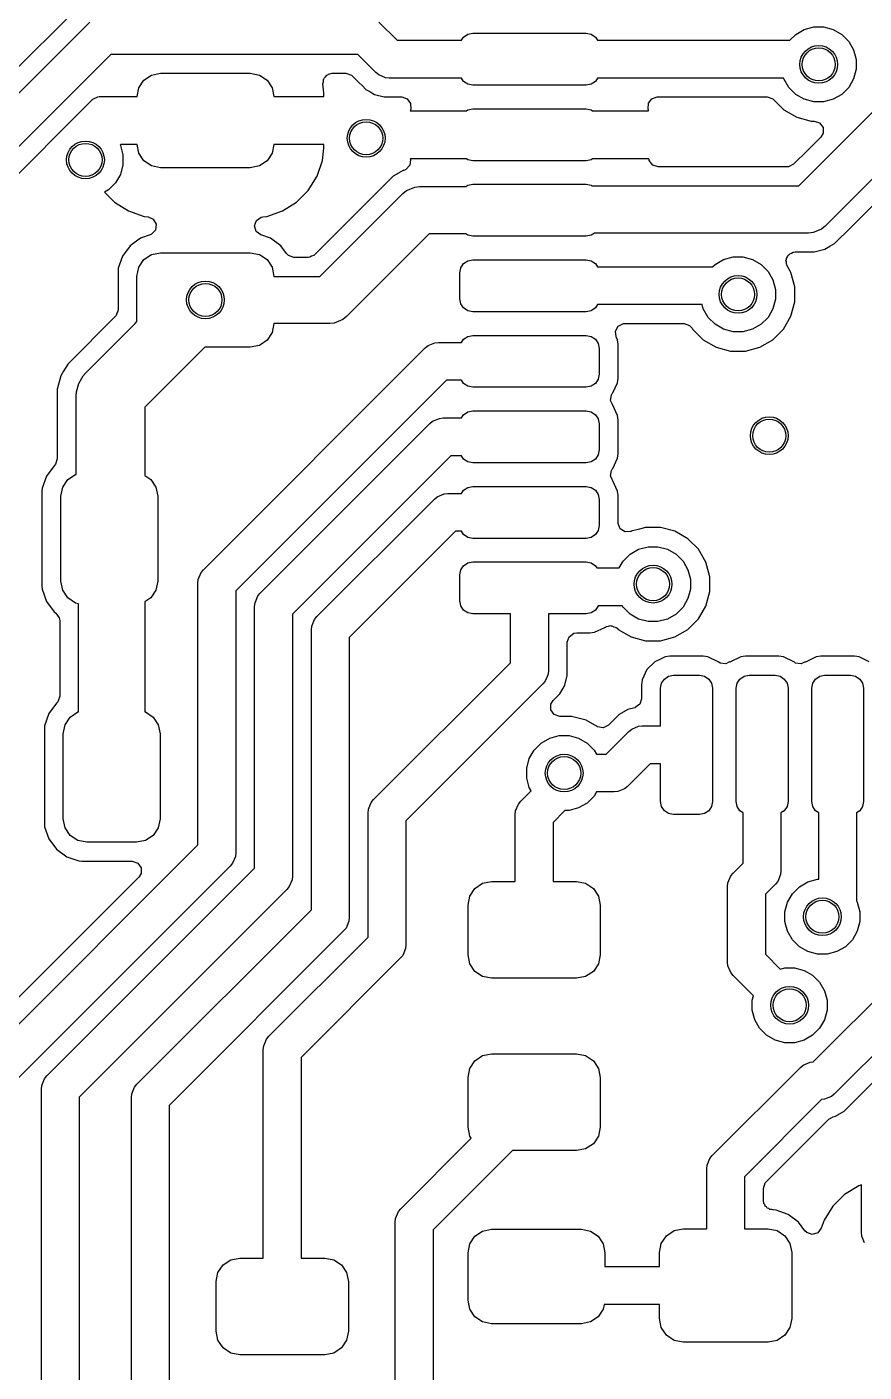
# Model space of a CAD drawing. Extents: x 0.23 to 2.97, y 0.23 to 2.17.
# Drawn here: x 1.009 to 1.358, y 0.776 to 1.336 of the extents above; entities that cross this region are included whole.
import ezdxf

# ---------------------------------------------------------------- set-up
doc = ezdxf.new("R2010")
doc.units = 0
doc.header["$MEASUREMENT"] = 0
doc.layers.add('BLACK', color=7, linetype='CONTINUOUS')

msp = doc.modelspace()

# ---------------------------------------------------------------- linework, layer by layer
at = {"layer": 'BLACK', "linetype": 'CONTINUOUS'}
for p, q in [((1.06141, 1.37622), (0.68147, 0.99628)), ((0.9655, 1.26917), (1.03476, 1.33844)), ((1.15529, 1.33844), (1.16287, 1.33087)), ((1.32904, 1.33332), (1.3326, 1.33538)), ((1.33029, 1.2702), (1.39965, 1.33959)), ((1.3326, 1.33538), (1.33657, 1.33644)), ((1.33657, 1.33644), (1.34068, 1.33644)), ((1.34068, 1.33644), (1.34465, 1.33538)), ((1.34465, 1.33538), (1.34821, 1.33332)), ((1.16287, 1.33087), (1.1897, 1.33087)), ((1.1897, 1.33087), (1.19062, 1.33223)), ((1.19062, 1.33223), (1.19237, 1.33341)), ((1.19237, 1.33341), (1.19444, 1.33382)), ((1.19444, 1.33382), (1.24169, 1.33382)), ((1.24169, 1.33382), (1.24376, 1.33341)), ((1.24376, 1.33341), (1.24552, 1.33223)), ((1.24552, 1.33223), (1.24643, 1.33087)), ((1.24643, 1.33087), (1.32658, 1.33087)), ((1.32658, 1.33087), (1.32904, 1.33332)), ((1.34821, 1.33332), (1.35112, 1.33041)), ((1.35112, 1.33041), (1.35317, 1.32685)), ((1.04359, 1.325), (0.97894, 1.26034)), ((1.14646, 1.325), (1.04359, 1.325)), ((1.15404, 1.31742), (1.14646, 1.325)), ((1.35317, 1.32685), (1.35424, 1.32288)), ((1.40949, 1.32159), (1.34133, 1.2534)), ((1.35424, 1.31877), (1.35317, 1.3148)), ((1.35424, 1.32288), (1.35424, 1.31877)), ((1.05521, 1.31101), (1.05734, 1.3142)), ((1.05734, 1.3142), (1.06053, 1.31634)), ((1.06053, 1.31634), (1.0643, 1.31709)), ((1.0643, 1.31709), (1.1017, 1.31709)), ((1.1017, 1.31709), (1.10547, 1.31634)), ((1.10547, 1.31634), (1.10866, 1.3142)), ((1.10866, 1.3142), (1.11079, 1.31101)), ((1.13198, 1.31277), (1.13215, 1.31358)), ((1.13241, 1.30897), (1.13198, 1.31277)), ((1.13215, 1.31441), (1.13238, 1.31474)), ((1.13215, 1.31358), (1.13215, 1.31441)), ((1.13238, 1.31474), (1.13246, 1.31513)), ((1.13246, 1.31513), (1.13308, 1.31569)), ((1.13308, 1.31569), (1.13356, 1.31636)), ((1.13356, 1.31636), (1.13395, 1.31649)), ((1.13395, 1.31649), (1.13424, 1.31676)), ((1.13424, 1.31676), (1.13585, 1.31711)), ((1.13585, 1.31711), (1.14158, 1.31711)), ((1.14158, 1.31711), (1.14387, 1.31636)), ((1.14387, 1.31636), (1.14433, 1.31596)), ((1.14433, 1.31596), (1.14699, 1.31331)), ((1.14699, 1.31331), (1.14699, 1.31331)), ((1.14699, 1.31331), (1.14846, 1.31184)), ((1.15523, 1.31645), (1.15404, 1.31742)), ((1.15807, 1.31527), (1.15523, 1.31645)), ((1.15961, 1.31512), (1.15807, 1.31527)), ((1.1897, 1.31512), (1.15961, 1.31512)), ((1.19062, 1.31375), (1.1897, 1.31512)), ((1.19237, 1.31258), (1.19062, 1.31375)), ((1.19444, 1.31217), (1.19237, 1.31258)), ((1.24376, 1.31258), (1.24169, 1.31217)), ((1.24552, 1.31375), (1.24376, 1.31258)), ((1.24643, 1.31512), (1.24552, 1.31375)), ((1.32399, 1.31512), (1.24643, 1.31512)), ((1.32407, 1.3148), (1.32399, 1.31512)), ((1.32613, 1.31124), (1.32407, 1.3148)), ((1.35317, 1.3148), (1.35112, 1.31124)), ((1.03602, 1.30626), (1.03816, 1.30735)), ((1.03816, 1.30735), (1.03877, 1.3074)), ((1.03877, 1.3074), (1.05449, 1.3074)), ((1.05449, 1.3074), (1.05521, 1.31101)), ((1.11079, 1.31101), (1.11151, 1.3074)), ((1.11151, 1.3074), (1.13241, 1.3074)), ((1.13241, 1.3074), (1.13241, 1.30897)), ((1.13241, 1.30897), (1.13241, 1.30897)), ((1.13241, 1.3074), (1.13241, 1.3074)), ((1.14846, 1.31184), (1.14992, 1.31037)), ((1.14992, 1.31037), (1.15146, 1.30949)), ((1.15146, 1.30949), (1.15279, 1.30872)), ((1.15279, 1.30872), (1.15279, 1.30872)), ((1.15279, 1.30872), (1.15351, 1.3083)), ((1.15351, 1.3083), (1.15352, 1.3083)), ((1.15352, 1.3083), (1.15753, 1.30722)), ((1.15753, 1.30722), (1.15753, 1.30722)), ((1.15753, 1.30722), (1.15753, 1.30722)), ((1.15753, 1.30722), (1.16192, 1.30722)), ((1.16192, 1.30722), (1.16192, 1.30722)), ((1.16192, 1.30722), (1.16484, 1.30722)), ((1.16484, 1.30722), (1.16713, 1.30648)), ((1.24169, 1.31217), (1.19444, 1.31217)), ((1.26904, 1.30651), (1.2713, 1.30722)), ((1.2713, 1.30722), (1.31718, 1.30722)), ((1.31718, 1.30722), (1.31947, 1.30648)), ((1.32904, 1.30833), (1.32613, 1.31124)), ((1.3326, 1.30628), (1.32904, 1.30833)), ((1.34821, 1.30833), (1.34465, 1.30628)), ((1.35112, 1.31124), (1.34821, 1.30833)), ((1.34875, 1.24966), (1.40674, 1.30767)), ((0.98797, 1.25822), (1.03602, 1.30626)), ((1.16713, 1.30648), (1.16854, 1.30453)), ((1.16841, 1.30168), (1.16839, 1.3015)), ((1.16839, 1.3015), (1.16839, 1.3015)), ((1.16839, 1.3015), (1.19175, 1.3015)), ((1.16856, 1.30217), (1.16841, 1.30168)), ((1.16854, 1.30453), (1.16856, 1.30217)), ((1.19175, 1.3015), (1.19237, 1.30191)), ((1.19237, 1.30191), (1.19444, 1.30232)), ((1.19444, 1.30232), (1.24169, 1.30232)), ((1.24169, 1.30232), (1.24376, 1.30191)), ((1.24376, 1.30191), (1.24438, 1.3015)), ((1.24438, 1.3015), (1.26774, 1.3015)), ((1.26758, 1.30217), (1.26761, 1.30458)), ((1.26773, 1.30168), (1.26758, 1.30217)), ((1.26761, 1.30458), (1.26904, 1.30651)), ((1.26774, 1.3015), (1.26773, 1.30168)), ((1.26774, 1.3015), (1.26774, 1.3015)), ((1.31947, 1.30648), (1.31993, 1.30608)), ((1.31993, 1.30608), (1.32411, 1.30191)), ((1.32411, 1.30191), (1.3295, 1.2988)), ((1.33657, 1.30521), (1.3326, 1.30628)), ((1.34068, 1.30521), (1.33657, 1.30521)), ((1.34465, 1.30628), (1.34068, 1.30521)), ((1.3295, 1.2988), (1.33551, 1.29719)), ((1.33551, 1.29719), (1.33551, 1.29719)), ((1.33551, 1.29719), (1.3367, 1.29719)), ((1.3367, 1.29719), (1.33899, 1.29644)), ((1.33899, 1.29644), (1.34041, 1.29449)), ((1.33946, 1.29053), (1.33251, 1.28359)), ((1.34041, 1.29208), (1.33946, 1.29053)), ((1.34041, 1.29449), (1.34041, 1.29208)), ((1.04775, 1.2874), (1.04749, 1.28713)), ((1.04749, 1.28713), (1.04755, 1.28703)), ((1.04755, 1.28703), (1.04861, 1.28306)), ((1.05449, 1.2874), (1.04775, 1.2874)), ((1.05521, 1.28379), (1.05449, 1.2874)), ((1.11151, 1.2874), (1.11079, 1.28379)), ((1.13241, 1.2874), (1.11151, 1.2874)), ((1.13183, 1.28068), (1.13241, 1.28583)), ((1.13241, 1.28583), (1.13241, 1.2874)), ((1.13241, 1.2874), (1.13241, 1.2874)), ((1.13241, 1.28583), (1.13241, 1.28583)), ((1.04861, 1.27894), (1.04755, 1.27497)), ((1.04861, 1.28306), (1.04861, 1.27894)), ((1.05734, 1.2806), (1.05521, 1.28379)), ((1.06053, 1.27847), (1.05734, 1.2806)), ((1.10866, 1.2806), (1.10547, 1.27847)), ((1.11079, 1.28379), (1.10866, 1.2806)), ((1.12954, 1.27415), (1.13183, 1.28068)), ((1.13183, 1.28068), (1.13183, 1.28068)), ((1.16844, 1.28112), (1.16816, 1.27873)), ((1.19175, 1.2815), (1.16839, 1.2815)), ((1.16839, 1.2815), (1.16841, 1.28131)), ((1.16841, 1.28131), (1.16844, 1.28112)), ((1.19237, 1.28108), (1.19175, 1.2815)), ((1.19444, 1.28067), (1.19237, 1.28108)), ((1.24169, 1.28067), (1.19444, 1.28067)), ((1.24376, 1.28108), (1.24169, 1.28067)), ((1.24438, 1.2815), (1.24376, 1.28108)), ((1.26774, 1.2815), (1.24438, 1.2815)), ((1.26794, 1.28128), (1.26774, 1.2815)), ((1.268, 1.28078), (1.26794, 1.28128)), ((1.26941, 1.27883), (1.268, 1.28078)), ((1.32816, 1.27923), (1.32602, 1.27814)), ((1.32961, 1.28068), (1.32816, 1.27923)), ((1.33251, 1.28359), (1.32961, 1.28068)), ((1.04755, 1.27497), (1.04549, 1.27141)), ((1.0643, 1.27772), (1.06053, 1.27847)), ((1.1017, 1.27772), (1.0643, 1.27772)), ((1.10547, 1.27847), (1.1017, 1.27772)), ((1.12586, 1.26829), (1.12954, 1.27415)), ((1.16131, 1.27419), (1.1286, 1.24148)), ((1.16536, 1.27653), (1.16131, 1.27419)), ((1.16563, 1.2766), (1.16536, 1.27653)), ((1.16536, 1.27653), (1.16536, 1.27653)), ((1.16652, 1.27696), (1.16563, 1.2766)), ((1.16816, 1.27873), (1.16652, 1.27696)), ((1.2717, 1.27809), (1.26941, 1.27883)), ((1.32541, 1.27809), (1.2717, 1.27809)), ((1.32602, 1.27814), (1.32541, 1.27809)), ((1.04259, 1.26851), (1.0409, 1.26753)), ((1.04549, 1.27141), (1.04259, 1.26851)), ((1.12097, 1.2634), (1.12586, 1.26829)), ((1.16524, 1.26696), (1.16674, 1.26818)), ((1.16674, 1.26818), (1.16929, 1.26924)), ((1.16929, 1.26924), (1.17028, 1.26965)), ((1.17028, 1.26965), (1.1722, 1.26984)), ((1.1722, 1.26984), (1.19152, 1.26984)), ((1.19152, 1.26984), (1.19237, 1.27041)), ((1.19237, 1.27041), (1.19444, 1.27083)), ((1.19444, 1.27083), (1.24169, 1.27083)), ((1.24169, 1.27083), (1.24376, 1.27041)), ((1.24376, 1.27041), (1.24409, 1.2702)), ((1.24409, 1.2702), (1.33029, 1.2702)), ((1.0409, 1.26753), (1.04503, 1.2634)), ((1.04503, 1.2634), (1.04503, 1.2634)), ((1.04503, 1.2634), (1.05089, 1.25972)), ((1.11511, 1.25972), (1.12097, 1.2634)), ((1.13073, 1.23244), (1.16524, 1.26696)), ((1.05089, 1.25972), (1.05742, 1.25743)), ((1.05742, 1.25743), (1.05742, 1.25743)), ((1.05742, 1.25743), (1.05906, 1.25725)), ((1.05906, 1.25725), (1.06125, 1.25625)), ((1.10428, 1.25573), (1.10626, 1.25711)), ((1.10626, 1.25711), (1.10694, 1.25725)), ((1.10694, 1.25725), (1.10858, 1.25743)), ((1.10858, 1.25743), (1.11511, 1.25972)), ((1.10858, 1.25743), (1.10858, 1.25743)), ((1.06217, 1.25176), (1.06054, 1.24998)), ((1.06125, 1.25625), (1.06244, 1.25416)), ((1.06244, 1.25416), (1.06217, 1.25176)), ((1.10348, 1.25346), (1.10428, 1.25573)), ((1.10418, 1.25115), (1.10348, 1.25346)), ((1.10609, 1.24969), (1.10418, 1.25115)), ((1.33808, 1.25144), (1.33629, 1.2507)), ((1.33984, 1.25217), (1.33808, 1.25144)), ((1.34133, 1.2534), (1.33984, 1.25217)), ((1.33984, 1.25217), (1.33984, 1.25217)), ((1.33984, 1.25217), (1.33984, 1.25217)), ((1.05592, 1.2483), (1.05162, 1.24512)), ((1.05991, 1.24969), (1.05592, 1.2483)), ((1.06054, 1.24998), (1.05991, 1.24969)), ((1.11008, 1.2483), (1.10609, 1.24969)), ((1.11438, 1.24512), (1.11008, 1.2483)), ((1.17628, 1.25016), (1.14176, 1.21564)), ((1.19152, 1.25016), (1.17628, 1.25016)), ((1.19237, 1.24959), (1.19152, 1.25016)), ((1.19444, 1.24917), (1.19237, 1.24959)), ((1.24169, 1.24917), (1.19444, 1.24917)), ((1.24376, 1.24959), (1.24169, 1.24917)), ((1.24515, 1.25051), (1.24376, 1.24959)), ((1.33437, 1.25051), (1.24515, 1.25051)), ((1.33629, 1.2507), (1.33437, 1.25051)), ((1.33629, 1.2507), (1.33629, 1.2507)), ((1.33629, 1.2507), (1.33629, 1.2507)), ((1.3433, 1.24503), (1.34526, 1.24616)), ((1.34526, 1.24616), (1.34699, 1.24789)), ((1.34526, 1.24616), (1.34526, 1.24616)), ((1.34526, 1.24616), (1.34526, 1.24616)), ((1.34526, 1.24616), (1.34526, 1.24616)), ((1.34526, 1.24616), (1.34526, 1.24616)), ((1.34526, 1.24616), (1.34526, 1.24616)), ((1.34699, 1.24789), (1.34856, 1.24946)), ((1.34856, 1.24946), (1.34875, 1.24965)), ((1.34856, 1.24946), (1.34856, 1.24946)), ((1.34875, 1.24965), (1.34875, 1.24966)), ((1.04844, 1.24082), (1.04668, 1.23578)), ((1.05162, 1.24512), (1.04844, 1.24082)), ((1.05162, 1.24512), (1.05162, 1.24512)), ((1.05734, 1.2394), (1.06053, 1.24153)), ((1.06053, 1.24153), (1.0643, 1.24228)), ((1.0643, 1.24228), (1.1017, 1.24228)), ((1.1017, 1.24228), (1.10547, 1.24153)), ((1.10547, 1.24153), (1.10866, 1.2394)), ((1.11675, 1.24192), (1.11438, 1.24512)), ((1.11438, 1.24512), (1.11438, 1.24512)), ((1.11438, 1.24512), (1.11438, 1.24512)), ((1.11438, 1.24512), (1.11438, 1.24512)), ((1.11438, 1.24512), (1.11438, 1.24512)), ((1.1176, 1.24108), (1.11675, 1.24192)), ((1.11989, 1.24033), (1.1176, 1.24108)), ((1.12584, 1.24033), (1.11989, 1.24033)), ((1.12645, 1.24038), (1.12584, 1.24033)), ((1.12726, 1.2408), (1.12645, 1.24038)), ((1.12813, 1.24108), (1.12726, 1.2408)), ((1.12832, 1.24133), (1.12813, 1.24108)), ((1.1286, 1.24148), (1.12832, 1.24133)), ((1.29897, 1.23947), (1.30294, 1.24053)), ((1.30294, 1.24053), (1.30706, 1.24053)), ((1.30706, 1.24053), (1.31103, 1.23947)), ((1.32513, 1.23992), (1.3256, 1.24058)), ((1.32513, 1.23951), (1.32513, 1.23992)), ((1.3256, 1.24058), (1.32594, 1.24133)), ((1.32594, 1.24133), (1.3263, 1.24154)), ((1.3263, 1.24154), (1.32654, 1.24187)), ((1.32654, 1.24187), (1.32732, 1.24213)), ((1.32732, 1.24213), (1.32802, 1.24253)), ((1.32802, 1.24253), (1.32883, 1.24262)), ((1.32883, 1.24262), (1.33178, 1.24262)), ((1.33178, 1.24262), (1.33179, 1.24262)), ((1.33179, 1.24262), (1.33204, 1.24262)), ((1.33204, 1.24262), (1.33204, 1.24262)), ((1.33204, 1.24262), (1.3343, 1.24262)), ((1.3343, 1.24262), (1.33671, 1.24262)), ((1.33671, 1.24262), (1.33892, 1.24321)), ((1.33671, 1.24262), (1.33671, 1.24262)), ((1.33671, 1.24262), (1.33671, 1.24262)), ((1.33671, 1.24262), (1.33671, 1.24262)), ((1.33892, 1.24321), (1.34122, 1.24383)), ((1.33892, 1.24321), (1.33892, 1.24321)), ((1.33892, 1.24321), (1.33892, 1.24321)), ((1.34122, 1.24383), (1.3433, 1.24503)), ((1.34122, 1.24383), (1.34122, 1.24383)), ((1.34122, 1.24383), (1.34122, 1.24383)), ((1.34122, 1.24383), (1.34122, 1.24383)), ((1.34122, 1.24383), (1.34122, 1.24383)), ((1.34122, 1.24383), (1.34122, 1.24383)), ((1.04668, 1.23578), (1.04656, 1.23458)), ((1.04656, 1.23458), (1.04656, 1.21843)), ((1.04668, 1.23578), (1.04668, 1.23578)), ((1.05446, 1.23244), (1.05521, 1.23621)), ((1.05521, 1.23621), (1.05734, 1.2394)), ((1.10866, 1.2394), (1.11079, 1.23621)), ((1.11079, 1.23621), (1.11154, 1.23244)), ((1.18903, 1.23392), (1.18944, 1.23599)), ((1.18944, 1.23599), (1.19062, 1.23775)), ((1.19062, 1.23775), (1.19237, 1.23892)), ((1.19237, 1.23892), (1.19444, 1.23933)), ((1.19444, 1.23933), (1.24169, 1.23933)), ((1.24169, 1.23933), (1.24376, 1.23892)), ((1.24376, 1.23892), (1.24552, 1.23775)), ((1.24552, 1.23775), (1.24643, 1.23638)), ((1.24643, 1.23638), (1.29438, 1.23638)), ((1.29438, 1.23638), (1.29541, 1.23741)), ((1.29541, 1.23741), (1.29897, 1.23947)), ((1.31103, 1.23947), (1.31459, 1.23741)), ((1.31459, 1.23741), (1.31749, 1.23451)), ((1.31749, 1.23451), (1.31955, 1.23095)), ((1.32496, 1.23913), (1.32513, 1.23951)), ((1.32513, 1.23833), (1.32496, 1.23913)), ((1.32513, 1.23752), (1.32513, 1.23833)), ((1.32537, 1.23718), (1.32513, 1.23752)), ((1.32546, 1.23677), (1.32537, 1.23718)), ((1.32674, 1.23456), (1.32546, 1.23677)), ((1.32703, 1.23405), (1.32674, 1.23456)), ((1.32864, 1.22803), (1.32703, 1.23405)), ((1.05446, 1.21354), (1.05446, 1.23244)), ((1.11154, 1.23244), (1.13073, 1.23244)), ((1.18903, 1.22309), (1.18903, 1.23392)), ((1.31955, 1.23095), (1.32061, 1.22698)), ((1.18944, 1.22102), (1.18903, 1.22309)), ((1.32061, 1.22287), (1.31955, 1.21889)), ((1.32061, 1.22698), (1.32061, 1.22287)), ((1.32864, 1.22181), (1.32864, 1.22803)), ((1.04656, 1.21843), (1.04582, 1.21614)), ((1.19062, 1.21926), (1.18944, 1.22102)), ((1.19237, 1.21809), (1.19062, 1.21926)), ((1.19444, 1.21768), (1.19237, 1.21809)), ((1.24169, 1.21768), (1.19444, 1.21768)), ((1.24376, 1.21809), (1.24169, 1.21768)), ((1.24552, 1.21926), (1.24376, 1.21809)), ((1.24643, 1.22063), (1.24552, 1.21926)), ((1.28999, 1.22063), (1.24643, 1.22063)), ((1.29045, 1.21889), (1.28999, 1.22063)), ((1.29251, 1.21533), (1.29045, 1.21889)), ((1.31955, 1.21889), (1.31749, 1.21533)), ((1.32703, 1.2158), (1.32864, 1.22181)), ((1.04542, 1.21567), (1.02558, 1.19583)), ((1.03318, 1.19227), (1.0537, 1.21278)), ((1.04582, 1.21614), (1.04542, 1.21567)), ((1.0537, 1.21278), (1.05446, 1.21354)), ((1.11154, 1.21276), (1.11079, 1.20899)), ((1.1348, 1.21276), (1.11154, 1.21276)), ((1.13672, 1.21295), (1.1348, 1.21276)), ((1.14027, 1.21441), (1.13672, 1.21295)), ((1.14176, 1.21564), (1.14027, 1.21441)), ((1.14027, 1.21441), (1.14027, 1.21441)), ((1.25385, 1.20958), (1.25502, 1.21169)), ((1.25502, 1.21169), (1.2572, 1.21271)), ((1.2572, 1.21271), (1.25768, 1.21274)), ((1.25768, 1.21274), (1.28249, 1.21274)), ((1.28249, 1.21274), (1.28478, 1.21199)), ((1.28478, 1.21199), (1.28586, 1.21079)), ((1.29541, 1.21243), (1.29251, 1.21533)), ((1.29897, 1.21037), (1.29541, 1.21243)), ((1.31459, 1.21243), (1.31103, 1.21037)), ((1.31749, 1.21533), (1.31459, 1.21243)), ((1.32392, 1.2104), (1.32703, 1.2158)), ((1.11079, 1.20899), (1.10866, 1.2058)), ((1.1897, 1.20488), (1.19062, 1.20625)), ((1.19062, 1.20625), (1.19237, 1.20742)), ((1.19237, 1.20742), (1.19444, 1.20783)), ((1.19444, 1.20783), (1.24169, 1.20783)), ((1.24169, 1.20783), (1.24376, 1.20742)), ((1.24376, 1.20742), (1.24552, 1.20625)), ((1.24552, 1.20625), (1.24669, 1.20449)), ((1.25415, 1.20719), (1.25385, 1.20958)), ((1.25474, 1.20592), (1.25415, 1.20719)), ((1.28586, 1.21079), (1.28608, 1.2104)), ((1.28608, 1.2104), (1.29048, 1.206)), ((1.29048, 1.206), (1.29587, 1.20289)), ((1.30294, 1.20931), (1.29897, 1.21037)), ((1.30706, 1.20931), (1.30294, 1.20931)), ((1.31103, 1.21037), (1.30706, 1.20931)), ((1.31413, 1.20289), (1.31952, 1.206)), ((1.31952, 1.206), (1.32392, 1.2104)), ((1.0828, 1.20291), (1.07319, 1.1933)), ((1.08219, 1.11013), (1.17463, 1.20258)), ((1.1017, 1.20291), (1.0828, 1.20291)), ((1.10547, 1.20366), (1.1017, 1.20291)), ((1.10866, 1.2058), (1.10547, 1.20366)), ((1.17463, 1.20258), (1.17582, 1.20355)), ((1.17582, 1.20355), (1.17866, 1.20473)), ((1.17866, 1.20473), (1.1802, 1.20488)), ((1.1802, 1.20488), (1.1897, 1.20488)), ((1.24669, 1.20449), (1.2471, 1.20242)), ((1.2471, 1.20242), (1.2471, 1.19159)), ((1.255, 1.20398), (1.25474, 1.20592)), ((1.255, 1.19004), (1.255, 1.20398)), ((1.29587, 1.20289), (1.30189, 1.20128)), ((1.30189, 1.20128), (1.30189, 1.20128)), ((1.30189, 1.20128), (1.30811, 1.20128)), ((1.30811, 1.20128), (1.31413, 1.20289)), ((1.30811, 1.20128), (1.30811, 1.20128)), ((1.02558, 1.19583), (1.02389, 1.19291)), ((1.02273, 1.19089), (1.02125, 1.18538)), ((1.02389, 1.19291), (1.02273, 1.19089)), ((1.02389, 1.19291), (1.02389, 1.19291)), ((1.03019, 1.1878), (1.03199, 1.19091)), ((1.03199, 1.19091), (1.03318, 1.19227)), ((1.07319, 1.1933), (1.05772, 1.17783)), ((1.18346, 1.18913), (1.09563, 1.10131)), ((1.1897, 1.18913), (1.18346, 1.18913)), ((1.19062, 1.18777), (1.1897, 1.18913)), ((1.24669, 1.18952), (1.24552, 1.18777)), ((1.2471, 1.19159), (1.24669, 1.18952)), ((1.25474, 1.1881), (1.255, 1.19004)), ((1.02125, 1.18538), (1.02125, 1.15636)), ((1.02915, 1.18252), (1.02926, 1.18432)), ((1.02926, 1.18432), (1.03019, 1.1878)), ((1.19237, 1.18659), (1.19062, 1.18777)), ((1.19444, 1.18618), (1.19237, 1.18659)), ((1.24169, 1.18618), (1.19444, 1.18618)), ((1.24376, 1.18659), (1.24169, 1.18618)), ((1.24552, 1.18777), (1.24376, 1.18659)), ((1.25221, 1.18303), (1.25259, 1.18355)), ((1.25256, 1.18356), (1.25276, 1.18384)), ((1.25259, 1.18355), (1.25256, 1.18356)), ((1.25276, 1.18384), (1.25474, 1.1881)), ((1.25276, 1.18384), (1.25276, 1.18384)), ((1.02915, 1.14987), (1.02915, 1.18252)), ((1.25184, 1.18065), (1.25221, 1.18303)), ((1.25266, 1.17903), (1.25184, 1.18065)), ((1.25256, 1.17895), (1.25266, 1.17903)), ((1.25276, 1.17868), (1.25256, 1.17895)), ((1.25474, 1.17442), (1.25276, 1.17868)), ((1.05772, 1.17783), (1.05772, 1.14935)), ((1.17771, 1.17206), (1.18055, 1.17323)), ((1.18055, 1.17323), (1.18209, 1.17339)), ((1.18209, 1.17339), (1.1897, 1.17339)), ((1.1897, 1.17339), (1.19062, 1.17475)), ((1.19062, 1.17475), (1.19237, 1.17593)), ((1.19237, 1.17593), (1.19444, 1.17634)), ((1.19444, 1.17634), (1.24169, 1.17634)), ((1.24169, 1.17634), (1.24376, 1.17593)), ((1.24376, 1.17593), (1.24552, 1.17475)), ((1.24552, 1.17475), (1.24669, 1.173)), ((1.24669, 1.173), (1.2471, 1.17093)), ((1.255, 1.17248), (1.25474, 1.17442)), ((1.255, 1.15854), (1.255, 1.17248)), ((1.10581, 1.10037), (1.17652, 1.17108)), ((1.17652, 1.17108), (1.17771, 1.17206)), ((1.2471, 1.17093), (1.2471, 1.1601)), ((1.02125, 1.15636), (1.02051, 1.15407)), ((1.18535, 1.15764), (1.11925, 1.09154)), ((1.1897, 1.15764), (1.18535, 1.15764)), ((1.19062, 1.15627), (1.1897, 1.15764)), ((1.19237, 1.1551), (1.19062, 1.15627)), ((1.24552, 1.15627), (1.24376, 1.1551)), ((1.24669, 1.15803), (1.24552, 1.15627)), ((1.2471, 1.1601), (1.24669, 1.15803)), ((1.25276, 1.15235), (1.25474, 1.1566)), ((1.25474, 1.1566), (1.255, 1.15854)), ((1.01991, 1.1534), (1.01673, 1.1491)), ((1.02011, 1.1536), (1.01991, 1.1534)), ((1.02051, 1.15407), (1.02011, 1.1536)), ((1.02882, 1.14981), (1.02915, 1.14987)), ((1.19444, 1.15469), (1.19237, 1.1551)), ((1.24169, 1.15469), (1.19444, 1.15469)), ((1.24376, 1.1551), (1.24169, 1.15469)), ((1.25184, 1.14915), (1.25221, 1.15153)), ((1.25221, 1.15153), (1.25259, 1.15205)), ((1.25256, 1.15207), (1.25276, 1.15235)), ((1.25259, 1.15205), (1.25256, 1.15207)), ((1.25276, 1.15235), (1.25276, 1.15235)), ((1.01673, 1.1491), (1.01497, 1.14405)), ((1.02275, 1.14072), (1.0235, 1.14448)), ((1.0235, 1.14448), (1.02563, 1.14768)), ((1.02563, 1.14768), (1.02882, 1.14981)), ((1.05772, 1.14935), (1.06022, 1.14768)), ((1.06022, 1.14768), (1.06235, 1.14448)), ((1.06235, 1.14448), (1.0631, 1.14072)), ((1.19062, 1.14326), (1.19237, 1.14443)), ((1.19237, 1.14443), (1.19444, 1.14484)), ((1.19444, 1.14484), (1.24169, 1.14484)), ((1.24169, 1.14484), (1.24376, 1.14443)), ((1.24376, 1.14443), (1.24552, 1.14326)), ((1.25266, 1.14753), (1.25184, 1.14915)), ((1.25256, 1.14746), (1.25266, 1.14753)), ((1.25276, 1.14718), (1.25256, 1.14746)), ((1.25474, 1.14293), (1.25276, 1.14718)), ((1.01497, 1.14405), (1.01485, 1.14285)), ((1.01485, 1.14285), (1.01485, 1.10315)), ((1.01497, 1.14405), (1.01497, 1.14405)), ((1.02275, 1.10528), (1.02275, 1.14072)), ((1.0631, 1.14072), (1.0631, 1.10528)), ((1.12947, 1.09061), (1.17845, 1.13958)), ((1.17845, 1.13958), (1.17964, 1.14056)), ((1.17964, 1.14056), (1.18248, 1.14174)), ((1.18248, 1.14174), (1.18402, 1.14189)), ((1.18402, 1.14189), (1.1897, 1.14189)), ((1.1897, 1.14189), (1.19062, 1.14326)), ((1.24552, 1.14326), (1.24669, 1.1415)), ((1.24669, 1.1415), (1.2471, 1.13943)), ((1.2471, 1.13943), (1.2471, 1.1286)), ((1.255, 1.14099), (1.25474, 1.14293)), ((1.255, 1.1297), (1.255, 1.14099)), ((1.2471, 1.1286), (1.24669, 1.12653)), ((1.25501, 1.1294), (1.255, 1.1297)), ((1.25593, 1.12717), (1.25501, 1.1294)), ((1.26645, 1.12774), (1.26387, 1.12704)), ((1.27268, 1.12774), (1.26645, 1.12774)), ((1.27869, 1.12613), (1.27268, 1.12774)), ((1.18728, 1.12614), (1.14291, 1.08178)), ((1.1897, 1.12614), (1.18728, 1.12614)), ((1.19062, 1.12477), (1.1897, 1.12614)), ((1.19237, 1.1236), (1.19062, 1.12477)), ((1.19444, 1.12319), (1.19237, 1.1236)), ((1.24169, 1.12319), (1.19444, 1.12319)), ((1.24376, 1.1236), (1.24169, 1.12319)), ((1.24552, 1.12477), (1.24376, 1.1236)), ((1.24669, 1.12653), (1.24552, 1.12477)), ((1.25798, 1.12591), (1.25593, 1.12717)), ((1.26019, 1.12609), (1.25798, 1.12591)), ((1.26034, 1.1261), (1.26019, 1.12606)), ((1.26019, 1.12606), (1.26019, 1.12609)), ((1.26038, 1.1261), (1.26034, 1.1261)), ((1.26044, 1.12613), (1.26038, 1.1261)), ((1.26387, 1.12704), (1.26044, 1.12613)), ((1.28408, 1.12301), (1.27869, 1.12613)), ((1.28849, 1.11861), (1.28408, 1.12301)), ((1.25707, 1.11368), (1.25998, 1.11659)), ((1.25998, 1.11659), (1.26354, 1.11864)), ((1.26354, 1.11864), (1.26751, 1.11971)), ((1.26751, 1.11971), (1.27162, 1.11971)), ((1.27162, 1.11971), (1.27559, 1.11864)), ((1.27559, 1.11864), (1.27915, 1.11659)), ((1.27915, 1.11659), (1.28206, 1.11368)), ((1.2916, 1.11322), (1.28849, 1.11861)), ((1.18944, 1.11), (1.19062, 1.11176)), ((1.19062, 1.11176), (1.19237, 1.11293)), ((1.19237, 1.11293), (1.19444, 1.11335)), ((1.19444, 1.11335), (1.24169, 1.11335)), ((1.24169, 1.11335), (1.24376, 1.11293)), ((1.24376, 1.11293), (1.24552, 1.11176)), ((1.24552, 1.11176), (1.24611, 1.11087)), ((1.24611, 1.11087), (1.25545, 1.11087)), ((1.25545, 1.11087), (1.25707, 1.11368)), ((1.28206, 1.11368), (1.28412, 1.11012)), ((1.29321, 1.10721), (1.2916, 1.11322)), ((1.0235, 1.10152), (1.02275, 1.10528)), ((1.0631, 1.10528), (1.06235, 1.10152)), ((1.07988, 1.10457), (1.08003, 1.1061)), ((1.08003, 1.1061), (1.08121, 1.10894)), ((1.08121, 1.10894), (1.08219, 1.11013)), ((1.18903, 1.10793), (1.18944, 1.11)), ((1.18903, 1.09711), (1.18903, 1.10793)), ((1.28412, 1.11012), (1.28518, 1.10615)), ((1.28518, 1.10615), (1.28518, 1.10204)), ((1.29321, 1.10098), (1.29321, 1.10721)), ((1.01485, 1.10315), (1.01497, 1.10195)), ((1.01497, 1.10195), (1.01497, 1.10195)), ((1.01497, 1.10195), (1.01673, 1.0969)), ((1.02563, 1.09832), (1.0235, 1.10152)), ((1.06235, 1.10152), (1.06022, 1.09832)), ((1.07988, 0.99539), (1.07988, 1.10457)), ((1.09563, 1.10131), (1.09563, 0.99213)), ((1.10483, 1.09918), (1.10581, 1.10037)), ((1.28518, 1.10204), (1.28412, 1.09807)), ((1.2916, 1.09497), (1.29321, 1.10098)), ((1.01673, 1.0969), (1.01991, 1.0926)), ((1.02882, 1.09619), (1.02563, 1.09832)), ((1.03015, 1.09593), (1.02882, 1.09619)), ((1.03015, 1.05087), (1.03015, 1.09593)), ((1.06022, 1.09832), (1.05772, 1.09665)), ((1.05772, 1.09665), (1.05772, 1.05087)), ((1.1035, 1.0948), (1.10366, 1.09634)), ((1.1035, 0.98562), (1.1035, 1.0948)), ((1.10366, 1.09634), (1.10483, 1.09918)), ((1.18944, 1.09503), (1.18903, 1.09711)), ((1.19062, 1.09328), (1.18944, 1.09503)), ((1.24669, 1.09503), (1.24552, 1.09328)), ((1.24671, 1.09512), (1.24669, 1.09503)), ((1.25672, 1.09512), (1.24671, 1.09512)), ((1.25707, 1.09451), (1.25672, 1.09512)), ((1.25998, 1.0916), (1.25707, 1.09451)), ((1.28206, 1.09451), (1.27915, 1.0916)), ((1.28412, 1.09807), (1.28206, 1.09451)), ((1.28849, 1.08958), (1.2916, 1.09497)), ((1.01991, 1.0926), (1.02067, 1.09204)), ((1.02067, 1.09204), (1.02207, 1.09008)), ((1.02207, 1.09008), (1.02225, 1.0889)), ((1.02225, 1.0889), (1.02225, 1.05736)), ((1.11925, 1.09154), (1.11925, 0.98236)), ((1.12732, 1.08658), (1.12849, 1.08941)), ((1.12849, 1.08941), (1.12947, 1.09061)), ((1.19237, 1.0921), (1.19062, 1.09328)), ((1.19444, 1.09169), (1.19237, 1.0921)), ((1.2102, 1.09169), (1.19444, 1.09169)), ((1.2102, 1.07133), (1.2102, 1.09169)), ((1.24169, 1.09169), (1.22594, 1.09169)), ((1.22594, 1.09169), (1.22594, 1.06807)), ((1.24376, 1.0921), (1.24169, 1.09169)), ((1.24552, 1.09328), (1.24376, 1.0921)), ((1.26354, 1.08955), (1.25998, 1.0916)), ((1.26751, 1.08848), (1.26354, 1.08955)), ((1.27162, 1.08848), (1.26751, 1.08848)), ((1.27559, 1.08955), (1.27162, 1.08848)), ((1.27915, 1.0916), (1.27559, 1.08955)), ((1.28408, 1.08518), (1.28849, 1.08958)), ((1.12717, 1.08504), (1.12732, 1.08658)), ((1.12717, 0.9683), (1.12717, 1.08504)), ((1.23458, 1.08219), (1.23653, 1.08361)), ((1.23653, 1.08361), (1.23774, 1.0838)), ((1.23774, 1.0838), (1.24325, 1.0838)), ((1.24325, 1.0838), (1.24519, 1.08405)), ((1.24325, 1.0838), (1.24325, 1.0838)), ((1.24519, 1.08405), (1.24944, 1.08604)), ((1.24944, 1.08604), (1.24955, 1.08612)), ((1.24944, 1.08604), (1.24944, 1.08604)), ((1.24955, 1.08612), (1.24972, 1.08617)), ((1.24972, 1.08617), (1.24975, 1.08618)), ((1.24975, 1.08618), (1.24982, 1.0862)), ((1.24975, 1.08618), (1.24975, 1.08618)), ((1.24982, 1.0862), (1.25002, 1.0864)), ((1.25002, 1.0864), (1.25095, 1.08655)), ((1.25095, 1.08655), (1.25186, 1.08682)), ((1.25186, 1.08682), (1.25212, 1.08673)), ((1.25212, 1.08673), (1.2524, 1.08677)), ((1.2524, 1.08677), (1.25324, 1.08635)), ((1.25324, 1.08635), (1.25413, 1.08604)), ((1.25413, 1.08604), (1.25455, 1.08568)), ((1.25455, 1.08568), (1.25505, 1.08518)), ((1.25505, 1.08518), (1.26044, 1.08206)), ((1.27869, 1.08206), (1.28408, 1.08518)), ((1.14291, 1.08178), (1.14291, 0.96504)), ((1.23384, 1.0799), (1.23458, 1.08219)), ((1.23384, 1.07015), (1.23384, 1.0799)), ((1.26044, 1.08206), (1.26645, 1.08045)), ((1.26645, 1.08045), (1.26645, 1.08045)), ((1.26645, 1.08045), (1.27104, 1.08045)), ((1.27104, 1.08045), (1.27268, 1.08045)), ((1.27268, 1.08045), (1.27869, 1.08206)), ((1.15309, 1.01423), (1.2102, 1.07133)), ((1.27036, 1.07176), (1.26704, 1.06844)), ((1.27264, 1.07282), (1.27036, 1.07176)), ((1.27461, 1.07374), (1.27264, 1.07282)), ((1.27264, 1.07282), (1.27264, 1.07282)), ((1.27655, 1.074), (1.27461, 1.07374)), ((1.27857, 1.074), (1.27655, 1.074)), ((1.29049, 1.074), (1.27857, 1.074)), ((1.27857, 1.074), (1.27857, 1.074)), ((1.29243, 1.07374), (1.29049, 1.074)), ((1.29049, 1.074), (1.29049, 1.074)), ((1.29668, 1.07176), (1.29243, 1.07374)), ((1.29243, 1.07374), (1.29243, 1.07374)), ((1.29243, 1.07374), (1.29243, 1.07374)), ((1.29696, 1.07156), (1.29668, 1.07176)), ((1.29698, 1.07159), (1.29696, 1.07156)), ((1.2975, 1.07121), (1.29698, 1.07159)), ((1.3015, 1.07166), (1.29988, 1.07084)), ((1.30157, 1.07156), (1.3015, 1.07166)), ((1.30185, 1.07176), (1.30157, 1.07156)), ((1.30611, 1.07374), (1.30185, 1.07176)), ((1.30804, 1.074), (1.30611, 1.07374)), ((1.32199, 1.074), (1.30804, 1.074)), ((1.30804, 1.074), (1.30804, 1.074)), ((1.32393, 1.07374), (1.32199, 1.074)), ((1.32199, 1.074), (1.32199, 1.074)), ((1.32818, 1.07176), (1.32393, 1.07374)), ((1.32393, 1.07374), (1.32393, 1.07374)), ((1.32393, 1.07374), (1.32393, 1.07374)), ((1.32846, 1.07156), (1.32818, 1.07176)), ((1.32848, 1.07159), (1.32846, 1.07156)), ((1.32899, 1.07121), (1.32848, 1.07159)), ((1.333, 1.07166), (1.33137, 1.07084)), ((1.33307, 1.07156), (1.333, 1.07166)), ((1.33335, 1.07176), (1.33307, 1.07156)), ((1.3376, 1.07374), (1.33335, 1.07176)), ((1.33954, 1.074), (1.3376, 1.07374)), ((1.35348, 1.074), (1.33954, 1.074)), ((1.33954, 1.074), (1.33954, 1.074)), ((1.35542, 1.07374), (1.35348, 1.074)), ((1.35348, 1.074), (1.35348, 1.074)), ((1.35968, 1.07176), (1.35542, 1.07374)), ((1.35542, 1.07374), (1.35542, 1.07374)), ((1.35542, 1.07374), (1.35542, 1.07374)), ((1.22579, 1.06653), (1.22462, 1.0637)), ((1.22594, 1.06807), (1.22579, 1.06653)), ((1.23276, 1.06198), (1.23384, 1.066)), ((1.23384, 1.066), (1.23384, 1.07015)), ((1.26704, 1.06844), (1.26505, 1.06419)), ((1.27603, 1.06569), (1.27811, 1.0661)), ((1.27811, 1.0661), (1.28893, 1.0661)), ((1.28893, 1.0661), (1.291, 1.06569)), ((1.29988, 1.07084), (1.2975, 1.07121)), ((1.30753, 1.06569), (1.3096, 1.0661)), ((1.3096, 1.0661), (1.32043, 1.0661)), ((1.32043, 1.0661), (1.3225, 1.06569)), ((1.33137, 1.07084), (1.32899, 1.07121)), ((1.33903, 1.06569), (1.3411, 1.0661)), ((1.3411, 1.0661), (1.35193, 1.0661)), ((1.35193, 1.0661), (1.354, 1.06569)), ((1.22364, 1.0625), (1.16654, 1.0054)), ((1.22462, 1.0637), (1.22364, 1.0625)), ((1.23069, 1.05839), (1.23204, 1.06074)), ((1.23204, 1.06074), (1.23276, 1.06198)), ((1.23276, 1.06198), (1.23276, 1.06198)), ((1.23276, 1.06198), (1.23276, 1.06198)), ((1.2649, 1.06304), (1.2648, 1.06225)), ((1.2648, 1.06225), (1.2648, 1.05632)), ((1.26505, 1.06419), (1.2649, 1.06304)), ((1.26505, 1.06419), (1.26505, 1.06419)), ((1.26505, 1.06419), (1.26505, 1.06419)), ((1.27269, 1.06069), (1.2731, 1.06276)), ((1.27269, 1.04496), (1.27269, 1.06069)), ((1.2731, 1.06276), (1.27428, 1.06452)), ((1.27428, 1.06452), (1.27603, 1.06569)), ((1.291, 1.06569), (1.29276, 1.06452)), ((1.29276, 1.06452), (1.29393, 1.06276)), ((1.29393, 1.06276), (1.29435, 1.06069)), ((1.29435, 1.06069), (1.29435, 1.01344)), ((1.30419, 1.06069), (1.3046, 1.06276)), ((1.30419, 1.01344), (1.30419, 1.06069)), ((1.3046, 1.06276), (1.30577, 1.06452)), ((1.30577, 1.06452), (1.30753, 1.06569)), ((1.3225, 1.06569), (1.32426, 1.06452)), ((1.32426, 1.06452), (1.32543, 1.06276)), ((1.32543, 1.06276), (1.32584, 1.06069)), ((1.32584, 1.06069), (1.32584, 1.01344)), ((1.33569, 1.06069), (1.3361, 1.06276)), ((1.33569, 1.01344), (1.33569, 1.06069)), ((1.3361, 1.06276), (1.33727, 1.06452)), ((1.33727, 1.06452), (1.33903, 1.06569)), ((1.354, 1.06569), (1.35575, 1.06452)), ((1.35575, 1.06452), (1.35693, 1.06276)), ((1.35693, 1.06276), (1.35734, 1.06069)), ((1.35734, 1.06069), (1.35734, 1.01344)), ((1.02111, 1.0546), (1.02091, 1.0544)), ((1.02151, 1.05507), (1.02111, 1.0546)), ((1.02225, 1.05736), (1.02151, 1.05507)), ((1.22696, 1.05406), (1.22791, 1.05561)), ((1.22791, 1.05561), (1.23069, 1.05839)), ((1.2648, 1.05632), (1.26405, 1.05403)), ((1.01773, 1.0501), (1.01597, 1.04505)), ((1.02091, 1.0544), (1.01773, 1.0501)), ((1.02663, 1.04868), (1.02982, 1.05081)), ((1.02982, 1.05081), (1.03015, 1.05087)), ((1.05772, 1.05087), (1.05803, 1.05081)), ((1.05803, 1.05081), (1.06122, 1.04868)), ((1.22696, 1.05165), (1.22696, 1.05406)), ((1.22837, 1.0497), (1.22696, 1.05165)), ((1.23067, 1.04896), (1.22837, 1.0497)), ((1.23563, 1.04896), (1.23067, 1.04896)), ((1.24165, 1.04735), (1.23563, 1.04896)), ((1.2554, 1.0497), (1.25099, 1.04529)), ((1.25541, 1.0497), (1.2554, 1.0497)), ((1.259, 1.05178), (1.25541, 1.0497)), ((1.26191, 1.05256), (1.259, 1.05178)), ((1.26211, 1.05262), (1.26191, 1.05256)), ((1.26405, 1.05403), (1.26211, 1.05262)), ((1.01597, 1.04505), (1.01585, 1.04385)), ((1.01585, 1.04385), (1.01585, 1.00415)), ((1.01597, 1.04505), (1.01597, 1.04505)), ((1.02375, 1.04172), (1.0245, 1.04548)), ((1.0245, 1.04548), (1.02663, 1.04868)), ((1.06122, 1.04868), (1.06335, 1.04548)), ((1.06335, 1.04548), (1.0641, 1.04172)), ((1.24628, 1.04467), (1.24165, 1.04735)), ((1.24646, 1.04457), (1.24628, 1.04467)), ((1.24884, 1.04419), (1.24646, 1.04457)), ((1.25099, 1.04529), (1.24884, 1.04419)), ((1.25952, 1.04265), (1.26071, 1.04363)), ((1.26071, 1.04363), (1.26355, 1.04481)), ((1.26355, 1.04481), (1.26509, 1.04496)), ((1.26509, 1.04496), (1.27269, 1.04496)), ((1.02375, 1.00628), (1.02375, 1.04172)), ((1.0641, 1.04172), (1.0641, 1.00628)), ((1.22003, 1.0349), (1.22293, 1.03781)), ((1.22293, 1.03781), (1.22649, 1.03986)), ((1.22649, 1.03986), (1.23046, 1.04093)), ((1.23046, 1.04093), (1.23458, 1.04093)), ((1.23458, 1.04093), (1.23855, 1.03986)), ((1.23855, 1.03986), (1.24211, 1.03781)), ((1.24211, 1.03781), (1.24501, 1.0349)), ((1.25005, 1.03319), (1.25952, 1.04265)), ((1.21797, 1.03134), (1.22003, 1.0349)), ((1.24501, 1.0349), (1.246, 1.03319)), ((1.246, 1.03319), (1.25005, 1.03319)), ((1.21691, 1.02737), (1.21797, 1.03134)), ((1.21691, 1.02326), (1.21691, 1.02737)), ((1.26835, 1.02921), (1.25888, 1.01975)), ((1.27269, 1.02921), (1.26835, 1.02921)), ((1.27269, 1.01344), (1.27269, 1.02921)), ((1.21797, 1.01929), (1.21691, 1.02326)), ((1.21443, 1.01357), (1.21877, 1.0179)), ((1.21877, 1.0179), (1.21797, 1.01929)), ((1.24501, 1.01573), (1.24211, 1.01282)), ((1.246, 1.01744), (1.24501, 1.01573)), ((1.25331, 1.01744), (1.246, 1.01744)), ((1.25485, 1.01759), (1.25331, 1.01744)), ((1.25769, 1.01877), (1.25485, 1.01759)), ((1.25888, 1.01975), (1.25769, 1.01877)), ((1.15079, 1.00866), (1.15094, 1.0102)), ((1.15094, 1.0102), (1.15211, 1.01304)), ((1.15211, 1.01304), (1.15309, 1.01423)), ((1.21228, 1.00954), (1.21345, 1.01237)), ((1.21345, 1.01237), (1.21443, 1.01357)), ((1.23284, 1.0097), (1.22787, 1.00474)), ((1.23458, 1.0097), (1.23284, 1.0097)), ((1.23855, 1.01077), (1.23458, 1.0097)), ((1.24211, 1.01282), (1.23855, 1.01077)), ((1.2731, 1.01137), (1.27269, 1.01344)), ((1.27428, 1.00962), (1.2731, 1.01137)), ((1.29393, 1.01137), (1.29276, 1.00962)), ((1.29435, 1.01344), (1.29393, 1.01137)), ((1.3046, 1.01137), (1.30419, 1.01344)), ((1.30577, 1.00962), (1.3046, 1.01137)), ((1.32543, 1.01137), (1.32426, 1.00962)), ((1.32584, 1.01344), (1.32543, 1.01137)), ((1.3361, 1.01137), (1.33569, 1.01344)), ((1.33727, 1.00962), (1.3361, 1.01137)), ((1.35693, 1.01137), (1.35575, 1.00962)), ((1.35734, 1.01344), (1.35693, 1.01137)), ((1.01585, 1.00415), (1.01597, 1.00295)), ((1.0245, 1.00252), (1.02375, 1.00628)), ((1.0641, 1.00628), (1.06335, 1.00252)), ((1.15079, 0.95692), (1.15079, 1.00866)), ((1.16654, 1.0054), (1.16654, 0.95366)), ((1.21213, 1.008), (1.21228, 1.00954)), ((1.21213, 0.9801), (1.21213, 1.008)), ((1.22787, 1.00474), (1.22787, 0.9801)), ((1.27603, 1.00844), (1.27428, 1.00962)), ((1.27811, 1.00803), (1.27603, 1.00844)), ((1.28893, 1.00803), (1.27811, 1.00803)), ((1.291, 1.00844), (1.28893, 1.00803)), ((1.29276, 1.00962), (1.291, 1.00844)), ((1.30713, 1.00871), (1.30577, 1.00962)), ((1.30713, 0.9878), (1.30713, 1.00871)), ((1.32426, 1.00962), (1.32287, 1.00869)), ((1.32287, 1.00869), (1.32287, 0.98454)), ((1.33864, 1.0087), (1.33727, 1.00962)), ((1.33864, 0.98103), (1.33864, 1.0087)), ((1.35575, 1.00962), (1.35439, 1.0087)), ((1.35439, 1.0087), (1.35439, 0.972)), ((1.01597, 1.00295), (1.01597, 1.00295)), ((1.01597, 1.00295), (1.01773, 0.9979)), ((1.02663, 0.99932), (1.0245, 1.00252)), ((1.02982, 0.99719), (1.02663, 0.99932)), ((1.06122, 0.99932), (1.05803, 0.99719)), ((1.06335, 1.00252), (1.06122, 0.99932)), ((0.94239, 0.85789), (1.07988, 0.99539)), ((1.01773, 0.9979), (1.02091, 0.9936)), ((1.02091, 0.9936), (1.02091, 0.9936)), ((1.02091, 0.9936), (1.02091, 0.9936)), ((1.02091, 0.9936), (1.02091, 0.9936)), ((1.02091, 0.9936), (1.02091, 0.9936)), ((1.02091, 0.9936), (1.02521, 0.99043)), ((1.03359, 0.99644), (1.02982, 0.99719)), ((1.05426, 0.99644), (1.03359, 0.99644)), ((1.05803, 0.99719), (1.05426, 0.99644)), ((1.02521, 0.99043), (1.02521, 0.99043)), ((1.02521, 0.99043), (1.02521, 0.99043)), ((1.02521, 0.99043), (1.03026, 0.98866)), ((1.03026, 0.98866), (1.03145, 0.98855)), ((1.03145, 0.98855), (1.03145, 0.98855)), ((1.03145, 0.98855), (1.05247, 0.98855)), ((1.05247, 0.98855), (1.05476, 0.9878)), ((1.05476, 0.9878), (1.05618, 0.98585)), ((1.0943, 0.98775), (1.09332, 0.98656)), ((1.09548, 0.99059), (1.0943, 0.98775)), ((1.09563, 0.99213), (1.09548, 0.99059)), ((1.30294, 0.98361), (1.30713, 0.9878)), ((1.05522, 0.98189), (0.93534, 0.862)), ((1.09332, 0.98656), (0.95583, 0.84906)), ((1.01691, 0.89903), (1.1035, 0.98562)), ((1.05618, 0.98345), (1.05522, 0.98189)), ((1.05618, 0.98585), (1.05618, 0.98345)), ((1.11925, 0.98236), (1.1191, 0.98083)), ((1.30078, 0.97958), (1.30196, 0.98242)), ((1.30196, 0.98242), (1.30294, 0.98361)), ((1.32272, 0.98301), (1.32155, 0.98017)), ((1.32287, 0.98454), (1.32272, 0.98301)), ((1.11695, 0.97679), (1.03035, 0.8902)), ((1.11792, 0.97799), (1.11695, 0.97679)), ((1.1191, 0.98083), (1.11792, 0.97799)), ((1.19319, 0.97403), (1.19532, 0.97722)), ((1.19532, 0.97722), (1.19852, 0.97935)), ((1.19852, 0.97935), (1.20228, 0.9801)), ((1.20228, 0.9801), (1.21213, 0.9801)), ((1.22787, 0.9801), (1.23772, 0.9801)), ((1.23772, 0.9801), (1.24148, 0.97935)), ((1.24148, 0.97935), (1.24468, 0.97722)), ((1.24468, 0.97722), (1.24681, 0.97403)), ((1.30063, 0.97805), (1.30078, 0.97958)), ((1.30063, 0.9465), (1.30063, 0.97805)), ((1.32057, 0.97897), (1.31638, 0.97478)), ((1.32155, 0.98017), (1.32057, 0.97897)), ((1.32766, 0.975), (1.33057, 0.97791)), ((1.33057, 0.97791), (1.33413, 0.97996)), ((1.33413, 0.97996), (1.3381, 0.98103)), ((1.3381, 0.98103), (1.33864, 0.98103)), ((1.19244, 0.97026), (1.19319, 0.97403)), ((1.24681, 0.97403), (1.24756, 0.97026)), ((1.31638, 0.97478), (1.31638, 0.94976)), ((1.32454, 0.96747), (1.32561, 0.97144)), ((1.32561, 0.97144), (1.32766, 0.975)), ((1.35439, 0.972), (1.35471, 0.97144)), ((1.35471, 0.97144), (1.35577, 0.96747)), ((1.05443, 0.89557), (1.12717, 0.9683)), ((1.14291, 0.96504), (1.14276, 0.9635)), ((1.19244, 0.94959), (1.19244, 0.97026)), ((1.24756, 0.97026), (1.24756, 0.94959)), ((1.32454, 0.96336), (1.32454, 0.96747)), ((1.35577, 0.96747), (1.35577, 0.96336)), ((1.14061, 0.95947), (1.06787, 0.88674)), ((1.14159, 0.96066), (1.14061, 0.95947)), ((1.14276, 0.9635), (1.14159, 0.96066)), ((1.32561, 0.95939), (1.32454, 0.96336)), ((1.32766, 0.95583), (1.32561, 0.95939)), ((1.35471, 0.95939), (1.35265, 0.95583)), ((1.35577, 0.96336), (1.35471, 0.95939)), ((1.10943, 0.91557), (1.15079, 0.95692)), ((1.16654, 0.95366), (1.16638, 0.95213)), ((1.33057, 0.95292), (1.32766, 0.95583)), ((1.35265, 0.95583), (1.34974, 0.95292)), ((1.16423, 0.94809), (1.12287, 0.90674)), ((1.16521, 0.94929), (1.16423, 0.94809)), ((1.16638, 0.95213), (1.16521, 0.94929)), ((1.19319, 0.94582), (1.19244, 0.94959)), ((1.24756, 0.94959), (1.24681, 0.94582)), ((1.31638, 0.94976), (1.32253, 0.9436)), ((1.33413, 0.95086), (1.33057, 0.95292)), ((1.3381, 0.9498), (1.33413, 0.95086)), ((1.34221, 0.9498), (1.3381, 0.9498)), ((1.34618, 0.95086), (1.34221, 0.9498)), ((1.34974, 0.95292), (1.34618, 0.95086)), ((1.19532, 0.94263), (1.19319, 0.94582)), ((1.19852, 0.9405), (1.19532, 0.94263)), ((1.24468, 0.94263), (1.24148, 0.9405)), ((1.24681, 0.94582), (1.24468, 0.94263)), ((1.30078, 0.94496), (1.30063, 0.9465)), ((1.30196, 0.94212), (1.30078, 0.94496)), ((1.32253, 0.9436), (1.32444, 0.94412)), ((1.32444, 0.94412), (1.32855, 0.94412)), ((1.32855, 0.94412), (1.33252, 0.94305)), ((1.33252, 0.94305), (1.33608, 0.941)), ((1.20228, 0.93975), (1.19852, 0.9405)), ((1.23772, 0.93975), (1.20228, 0.93975)), ((1.24148, 0.9405), (1.23772, 0.93975)), ((1.30294, 0.94093), (1.30196, 0.94212)), ((1.31139, 0.93247), (1.30294, 0.94093)), ((1.33608, 0.941), (1.33899, 0.93809)), ((1.33625, 0.90485), (1.37012, 0.93872)), ((1.33899, 0.93809), (1.34105, 0.93453)), ((1.31088, 0.93056), (1.31139, 0.93247)), ((1.34105, 0.93453), (1.34211, 0.93056)), ((1.31088, 0.92645), (1.31088, 0.93056)), ((1.31195, 0.92248), (1.31088, 0.92645)), ((1.34211, 0.92645), (1.34105, 0.92248)), ((1.34211, 0.93056), (1.34211, 0.92645)), ((1.38356, 0.92989), (1.34511, 0.89144)), ((1.314, 0.91892), (1.31195, 0.92248)), ((1.34105, 0.92248), (1.33899, 0.91892)), ((1.10728, 0.91154), (1.10845, 0.91437)), ((1.10845, 0.91437), (1.10943, 0.91557)), ((1.31691, 0.91601), (1.314, 0.91892)), ((1.32047, 0.91395), (1.31691, 0.91601)), ((1.33608, 0.91601), (1.33252, 0.91395)), ((1.33899, 0.91892), (1.33608, 0.91601)), ((1.34922, 0.88439), (1.38266, 0.91782)), ((1.10713, 0.91), (1.10728, 0.91154)), ((1.10713, 0.8231), (1.10713, 0.91)), ((1.32444, 0.91289), (1.32047, 0.91395)), ((1.32855, 0.91289), (1.32444, 0.91289)), ((1.33252, 0.91395), (1.32855, 0.91289)), ((1.12287, 0.90674), (1.12287, 0.8231)), ((1.19319, 0.90218), (1.19532, 0.90537)), ((1.19532, 0.90537), (1.19852, 0.9075)), ((1.19852, 0.9075), (1.20228, 0.90825)), ((1.20228, 0.90825), (1.23772, 0.90825)), ((1.23772, 0.90825), (1.24148, 0.9075)), ((1.24148, 0.9075), (1.24468, 0.90537)), ((1.24468, 0.90537), (1.24681, 0.90218)), ((1.33098, 0.90257), (1.33217, 0.90355)), ((1.33217, 0.90355), (1.33501, 0.90473)), ((1.33501, 0.90473), (1.33625, 0.90485)), ((1.01476, 0.895), (1.01593, 0.89784)), ((1.01593, 0.89784), (1.01691, 0.89903)), ((1.19244, 0.89841), (1.19319, 0.90218)), ((1.19244, 0.87774), (1.19244, 0.89841)), ((1.24681, 0.90218), (1.24756, 0.89841)), ((1.24756, 0.89841), (1.24756, 0.87774)), ((1.29424, 0.86583), (1.33098, 0.90257)), ((1.01461, 0.89346), (1.01476, 0.895)), ((1.01461, 0.59934), (1.01461, 0.89346)), ((1.05228, 0.89154), (1.05345, 0.89437)), ((1.05345, 0.89437), (1.05443, 0.89557)), ((1.03035, 0.8902), (1.03035, 0.59934)), ((1.05213, 0.89), (1.05228, 0.89154)), ((1.05213, 0.665), (1.05213, 0.89)), ((1.06787, 0.88674), (1.06787, 0.66826)), ((1.33984, 0.88916), (1.30768, 0.857)), ((1.34108, 0.88928), (1.33984, 0.88916)), ((1.34392, 0.89046), (1.34108, 0.88928)), ((1.34511, 0.89144), (1.34392, 0.89046)), ((1.31671, 0.85487), (1.34288, 0.88104)), ((1.34288, 0.88104), (1.34462, 0.88204)), ((1.34462, 0.88204), (1.34563, 0.88231)), ((1.34563, 0.88231), (1.34922, 0.88439)), ((1.19319, 0.87397), (1.19244, 0.87774)), ((1.24756, 0.87774), (1.24681, 0.87397)), ((1.16443, 0.84364), (1.19382, 0.87303)), ((1.19382, 0.87303), (1.19319, 0.87397)), ((1.24468, 0.87078), (1.24148, 0.86865)), ((1.24681, 0.87397), (1.24468, 0.87078)), ((1.21096, 0.8679), (1.17787, 0.83481)), ((1.23772, 0.8679), (1.21096, 0.8679)), ((1.24148, 0.86865), (1.23772, 0.8679)), ((1.29208, 0.8618), (1.29326, 0.86464)), ((1.29326, 0.86464), (1.29424, 0.86583)), ((1.29193, 0.86026), (1.29208, 0.8618)), ((1.29193, 0.83527), (1.29193, 0.86026)), ((1.30768, 0.857), (1.30768, 0.83527)), ((1.31557, 0.85212), (1.31632, 0.85441)), ((1.31632, 0.85441), (1.31671, 0.85487)), ((1.35528, 0.85327), (1.34943, 0.84959)), ((1.3564, 0.85366), (1.35528, 0.85327)), ((1.3564, 0.8338), (1.3564, 0.85366)), ((1.31557, 0.84706), (1.31557, 0.85212)), ((1.31576, 0.84585), (1.31557, 0.84706)), ((1.34943, 0.84959), (1.34453, 0.84469)), ((1.16228, 0.83961), (1.16345, 0.84245)), ((1.16345, 0.84245), (1.16443, 0.84364)), ((1.31612, 0.84536), (1.31576, 0.84585)), ((1.31632, 0.84477), (1.31612, 0.84536)), ((1.31681, 0.84441), (1.31632, 0.84477)), ((1.31718, 0.84391), (1.31681, 0.84441)), ((1.31776, 0.84372), (1.31718, 0.84391)), ((1.31826, 0.84335), (1.31776, 0.84372)), ((1.31888, 0.84335), (1.31826, 0.84335)), ((1.31947, 0.84316), (1.31888, 0.84335)), ((1.31965, 0.84316), (1.31947, 0.84316)), ((1.32085, 0.84305), (1.31965, 0.84316)), ((1.31965, 0.84316), (1.31965, 0.84316)), ((1.32589, 0.84128), (1.32085, 0.84305)), ((1.32085, 0.84305), (1.32085, 0.84305)), ((1.34453, 0.84469), (1.34085, 0.83883)), ((1.16213, 0.83807), (1.16228, 0.83961)), ((1.16213, 0.40625), (1.16213, 0.83807)), ((1.33019, 0.83811), (1.32589, 0.84128)), ((1.33019, 0.83811), (1.33019, 0.83811)), ((1.33019, 0.83811), (1.33019, 0.83811)), ((1.33019, 0.83811), (1.33019, 0.83811)), ((1.33019, 0.83811), (1.33019, 0.83811)), ((1.33287, 0.83448), (1.33019, 0.83811)), ((1.34085, 0.83883), (1.33969, 0.83551)), ((1.17787, 0.83481), (1.17787, 0.40299)), ((1.19321, 0.82901), (1.19534, 0.8322)), ((1.19534, 0.8322), (1.19853, 0.83434)), ((1.19853, 0.83434), (1.2023, 0.83509)), ((1.2023, 0.83509), (1.2397, 0.83509)), ((1.2397, 0.83509), (1.24347, 0.83434)), ((1.24347, 0.83434), (1.24666, 0.8322)), ((1.24666, 0.8322), (1.24879, 0.82901)), ((1.27299, 0.82919), (1.27512, 0.83238)), ((1.27512, 0.83238), (1.27831, 0.83452)), ((1.27831, 0.83452), (1.28208, 0.83527)), ((1.28208, 0.83527), (1.29193, 0.83527)), ((1.30768, 0.83527), (1.31751, 0.83527)), ((1.31751, 0.83527), (1.32128, 0.83452)), ((1.32128, 0.83452), (1.32447, 0.83238)), ((1.32447, 0.83238), (1.32661, 0.82919)), ((1.33365, 0.83369), (1.33287, 0.83448)), ((1.33592, 0.8329), (1.33365, 0.83369)), ((1.33823, 0.83359), (1.33592, 0.8329)), ((1.33969, 0.83551), (1.33823, 0.83359)), ((1.35655, 0.83227), (1.3564, 0.8338)), ((1.35772, 0.82943), (1.35655, 0.83227)), ((1.19246, 0.82524), (1.19321, 0.82901)), ((1.19246, 0.80556), (1.19246, 0.82524)), ((1.24879, 0.82901), (1.24954, 0.82524)), ((1.24954, 0.82524), (1.24954, 0.81953)), ((1.27224, 0.82543), (1.27299, 0.82919)), ((1.27224, 0.81953), (1.27224, 0.82543)), ((1.32661, 0.82919), (1.32735, 0.82543)), ((1.32735, 0.82543), (1.32735, 0.79787)), ((1.08819, 0.81703), (1.09032, 0.82022)), ((1.09032, 0.82022), (1.09352, 0.82235)), ((1.09352, 0.82235), (1.09728, 0.8231)), ((1.09728, 0.8231), (1.10713, 0.8231)), ((1.12287, 0.8231), (1.13272, 0.8231)), ((1.13272, 0.8231), (1.13648, 0.82235)), ((1.13648, 0.82235), (1.13968, 0.82022)), ((1.13968, 0.82022), (1.14181, 0.81703)), ((1.24954, 0.81953), (1.27224, 0.81953)), ((1.08744, 0.81326), (1.08819, 0.81703)), ((1.14181, 0.81703), (1.14256, 0.81326)), ((1.08744, 0.79259), (1.08744, 0.81326)), ((1.14256, 0.81326), (1.14256, 0.79259)), ((1.19321, 0.80179), (1.19246, 0.80556)), ((1.24919, 0.80378), (1.24879, 0.80179)), ((1.27224, 0.80378), (1.24919, 0.80378)), ((1.27224, 0.79787), (1.27224, 0.80378)), ((1.19534, 0.7986), (1.19321, 0.80179)), ((1.19853, 0.79647), (1.19534, 0.7986)), ((1.24666, 0.7986), (1.24347, 0.79647)), ((1.24879, 0.80179), (1.24666, 0.7986)), ((1.27299, 0.7941), (1.27224, 0.79787)), ((1.32735, 0.79787), (1.32661, 0.7941)), ((1.08819, 0.78882), (1.08744, 0.79259)), ((1.14256, 0.79259), (1.14181, 0.78882)), ((1.2023, 0.79572), (1.19853, 0.79647)), ((1.2397, 0.79572), (1.2023, 0.79572)), ((1.24347, 0.79647), (1.2397, 0.79572)), ((1.27512, 0.79091), (1.27299, 0.7941)), ((1.27831, 0.78877), (1.27512, 0.79091)), ((1.32447, 0.79091), (1.32128, 0.78877)), ((1.32661, 0.7941), (1.32447, 0.79091)), ((1.09032, 0.78563), (1.08819, 0.78882)), ((1.09352, 0.7835), (1.09032, 0.78563)), ((1.13968, 0.78563), (1.13648, 0.7835)), ((1.14181, 0.78882), (1.13968, 0.78563)), ((1.28208, 0.78802), (1.27831, 0.78877)), ((1.31751, 0.78802), (1.28208, 0.78802)), ((1.32128, 0.78877), (1.31751, 0.78802)), ((1.09728, 0.78275), (1.09352, 0.7835)), ((1.13272, 0.78275), (1.09728, 0.78275)), ((1.13648, 0.7835), (1.13272, 0.78275))]:
    msp.add_line(p, q, dxfattribs=at)
at = {"layer": 'BLACK'}
for centre in [(1.33862, 1.32083), (1.15, 1.29), (1.033, 1.281), (1.083, 1.2226), (1.305, 1.22492), (1.318, 1.166), (1.26957, 1.10409), (1.23252, 1.02531), (1.34016, 0.96541), (1.3265, 0.9285)]:
    msp.add_circle(centre, 0.00787, dxfattribs=at)
at = {"layer": 'WHITE'}
for centre in [(1.33862, 1.32083), (1.15, 1.29), (1.033, 1.281), (1.083, 1.2226), (1.305, 1.22492), (1.318, 1.166), (1.26957, 1.10409), (1.23252, 1.02531), (1.34016, 0.96541), (1.3265, 0.9285)]:
    msp.add_circle(centre, 0.00689, dxfattribs=at)

doc.saveas('drawing.dxf')
